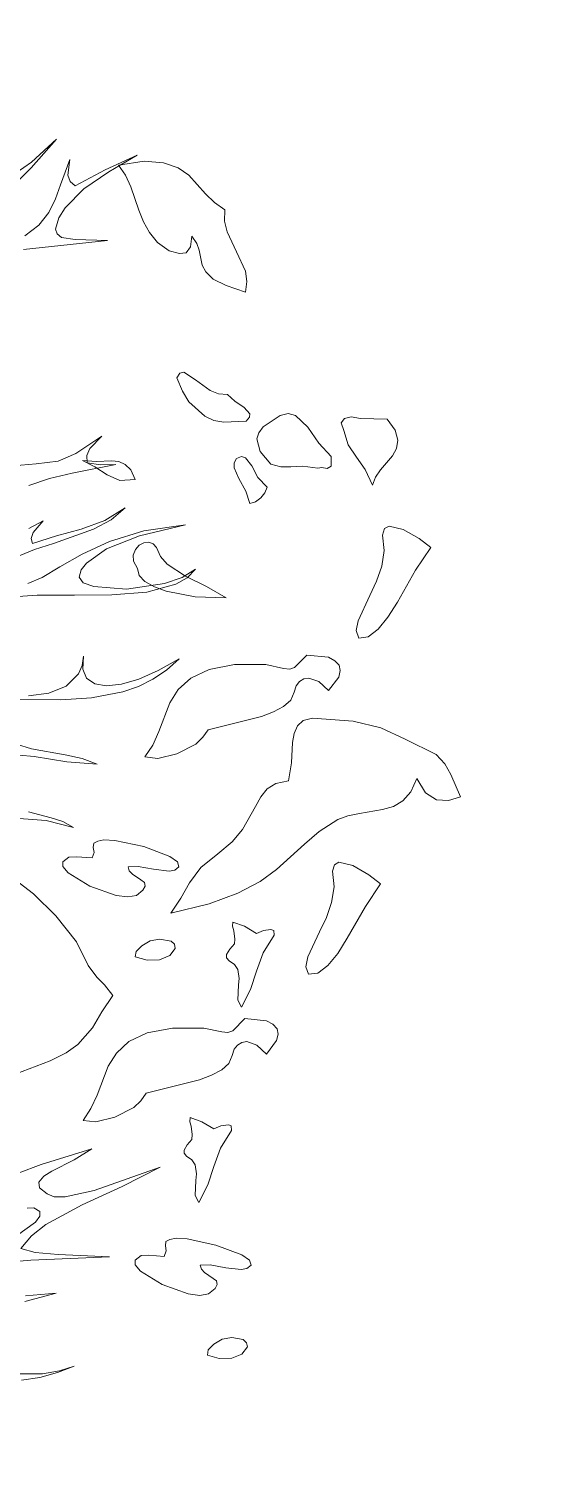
# Model space of a CAD drawing. Header units: inches. Extents: x -340059099 to 1458168, y 1119167 to 1294232938.
# Drawn here: x 468332.8 to 468400.1, y 2616676.6 to 2616869.3 of the extents above; entities that cross this region are included whole.
import ezdxf

# ---------------------------------------------------------------- set-up
doc = ezdxf.new("R2010")
doc.units = ezdxf.units.IN
doc.header["$MEASUREMENT"] = 0
doc.layers.add('Text', color=7, linetype='Continuous')
doc.layers.add('TREE', color=3, linetype='Continuous', lineweight=15)

# ---------------------------------------------------------------- blocks, each defined once
blk = doc.blocks.new('tree2')
at = {"layer": 'TREE'}
for points in [[(5207.9229, 5947.7084), (5207.9396, 5947.714), (5207.958, 5947.7183), (5207.9935, 5947.7254), (5207.9814, 5947.7251), (5207.9704, 5947.7269), (5207.9701, 5947.7328), (5207.9725, 5947.7383), (5207.9821, 5947.7485), (5207.9611, 5947.7343), (5207.9467, 5947.7282), (5207.9288, 5947.726), (5207.9039, 5947.7238)], [(5207.9186, 5947.9003), (5207.9867, 5947.9077), (5207.9605, 5947.9083), (5207.9494, 5947.9101), (5207.946, 5947.9129), (5207.9445, 5947.9169), (5207.9473, 5947.9259), (5207.9525, 5947.9342), (5207.9676, 5947.9496), (5207.9879, 5947.9634), (5208.011, 5947.977), (5207.9848, 5947.965), (5207.9605, 5947.952), (5207.9565, 5947.9557), (5207.9547, 5947.9606), (5207.9562, 5947.9736), (5207.9485, 5947.953), (5207.9445, 5947.9416), (5207.939, 5947.9305), (5207.931, 5947.92), (5207.9196, 5947.9114)], [(5207.9011, 5947.9431), (5207.9248, 5947.9668), (5207.9454, 5947.9899), (5207.9251, 5947.9714), (5207.9125, 5947.9625)], [(5208.0988, 5947.8657), (5208.0831, 5947.871), (5208.0726, 5947.8762), (5208.0668, 5947.882), (5208.0637, 5947.8876), (5208.0613, 5947.8996), (5208.0594, 5947.9051), (5208.0554, 5947.911), (5208.0542, 5947.9024), (5208.0508, 5947.8977), (5208.0452, 5947.8971), (5208.0369, 5947.8993), (5208.0274, 5947.9061), (5208.0209, 5947.9141), (5208.016, 5947.9227), (5208.0123, 5947.9322), (5208.0058, 5947.9513), (5208.0015, 5947.9606), (5207.9957, 5947.9689), (5208.0166, 5947.972), (5208.0323, 5947.9707), (5208.0443, 5947.9667), (5208.0529, 5947.9606), (5208.0665, 5947.9455), (5208.0736, 5947.9384), (5208.0822, 5947.9325), (5208.0819, 5947.9233), (5208.084, 5947.9147), (5208.0917, 5947.8984), (5208.0988, 5947.8827), (5208.1001, 5947.8743), (5208.0988, 5947.8657)], [(5208.0994, 5947.7607), (5208.0813, 5947.7598), (5208.0733, 5947.7613), (5208.0659, 5947.7647), (5208.0529, 5947.7764), (5208.0477, 5947.785), (5208.0431, 5947.7958), (5208.0455, 5947.7998), (5208.0489, 5947.8004), (5208.0582, 5947.7943), (5208.0702, 5947.7857), (5208.077, 5947.7829), (5208.0844, 5947.7823), (5208.0902, 5947.777), (5208.0979, 5947.7718), (5208.1025, 5947.7666), (5208.1022, 5947.7638), (5208.0994, 5947.7607)], [(5208.1576, 5947.7225), (5208.1456, 5947.7241), (5208.1358, 5947.7235), (5208.1275, 5947.7235), (5208.1195, 5947.7256), (5208.1108, 5947.7361), (5208.1081, 5947.7462), (5208.1096, 5947.7512), (5208.1133, 5947.7561), (5208.1272, 5947.7653), (5208.1336, 5947.7669), (5208.1395, 5947.7653), (5208.1496, 5947.7558), (5208.1586, 5947.7429), (5208.1684, 5947.7318), (5208.1684, 5947.7241), (5208.1653, 5947.7222), (5208.161, 5947.7231), (5208.1576, 5947.7225)], [(5208.1789, 5947.753), (5208.1767, 5947.7592), (5208.1792, 5947.7629), (5208.1847, 5947.7641), (5208.1924, 5947.7629), (5208.214, 5947.7623), (5208.2205, 5947.7533), (5208.2226, 5947.7453), (5208.2217, 5947.7385), (5208.2183, 5947.7324), (5208.2087, 5947.721), (5208.2044, 5947.7151), (5208.202, 5947.7087), (5208.1961, 5947.7213), (5208.189, 5947.7315), (5208.1823, 5947.7413), (5208.1789, 5947.753)], [(5208.0917, 5947.7302), (5208.0957, 5947.7318), (5208.0988, 5947.7308), (5208.1041, 5947.7244), (5208.109, 5947.7148), (5208.1164, 5947.7071), (5208.1145, 5947.7025), (5208.1114, 5947.6982), (5208.1071, 5947.6951), (5208.1025, 5947.6936), (5208.0991, 5947.7038), (5208.0936, 5947.7139), (5208.0896, 5947.7228), (5208.0896, 5947.7268), (5208.0917, 5947.7302)], [(5207.9664, 5947.7287), (5207.9778, 5947.7278), (5207.9901, 5947.7284), (5207.996, 5947.7278), (5208.0012, 5947.7253), (5208.0058, 5947.721), (5208.0092, 5947.7133), (5207.9969, 5947.7124), (5207.9864, 5947.717), (5207.9766, 5947.7235), (5207.9664, 5947.7287)], [(5207.9168, 5946.9808), (5207.9319, 5946.9829), (5207.9463, 5946.987), (5207.9596, 5946.9922), (5207.9479, 5946.9882), (5207.934, 5946.986), (5207.9042, 5946.986)], [(5207.9196, 5947.0448), (5207.9451, 5947.0516), (5207.9202, 5947.0492)], [(5207.8965, 5947.0759), (5207.9245, 5947.0784), (5207.9885, 5947.0809), (5207.9467, 5947.083), (5207.9279, 5947.0846), (5207.9165, 5947.0877), (5207.9251, 5947.0981), (5207.9368, 5947.1074), (5207.9661, 5947.1234), (5207.9987, 5947.1382), (5208.0295, 5947.1539), (5207.9759, 5947.1351), (5207.9525, 5947.1298), (5207.9436, 5947.1298), (5207.9377, 5947.1323), (5207.9316, 5947.1372), (5207.931, 5947.1418), (5207.935, 5947.1465), (5207.9417, 5947.1508), (5207.9596, 5947.16), (5207.9741, 5947.1689), (5207.9328, 5947.156), (5207.9143, 5947.1492)], [(5207.9112, 5947.4378), (5207.9371, 5947.4359), (5207.9593, 5947.4301), (5207.9504, 5947.435), (5207.9411, 5947.4381), (5207.9226, 5947.443)], [(5207.9149, 5947.4889), (5207.9273, 5947.488), (5207.9537, 5947.4837), (5207.9784, 5947.4818), (5207.9661, 5947.4864), (5207.9525, 5947.4892), (5207.9251, 5947.4941), (5207.9128, 5947.4981)], [(5207.9069, 5947.5342), (5207.9488, 5947.5339), (5207.9738, 5947.5357), (5207.9993, 5947.5406), (5208.0119, 5947.5449), (5208.0236, 5947.5508), (5208.0347, 5947.5582), (5208.0449, 5947.5674), (5208.0279, 5947.5579), (5208.0122, 5947.5508), (5207.9981, 5947.5468), (5207.9861, 5947.5455), (5207.9765, 5947.5471), (5207.9698, 5947.5517), (5207.9667, 5947.5591), (5207.9673, 5947.5696), (5207.9661, 5947.5619), (5207.9633, 5947.5551), (5207.9531, 5947.5452), (5207.939, 5947.5394), (5207.9226, 5947.5372)], [(5207.9026, 5947.6173), (5207.9297, 5947.6191), (5207.9599, 5947.6191), (5207.9904, 5947.6195), (5208.0187, 5947.6216), (5208.0424, 5947.6281), (5208.0514, 5947.6333), (5208.0584, 5947.6404), (5208.0474, 5947.6336), (5208.0332, 5947.6287), (5208.0021, 5947.6241), (5207.9756, 5947.6262), (5207.967, 5947.6293), (5207.9639, 5947.6339), (5207.9654, 5947.6398), (5207.9698, 5947.6453), (5207.9861, 5947.6567), (5208.0129, 5947.6675), (5208.0501, 5947.6764), (5208.0162, 5947.6715), (5207.9885, 5947.6629), (5207.9661, 5947.6524), (5207.9482, 5947.6422), (5207.9337, 5947.6336), (5207.922, 5947.6287)], [(5207.9149, 5947.6512), (5207.9276, 5947.6564), (5207.943, 5947.6613), (5207.9753, 5947.6727), (5207.9898, 5947.6804), (5208.0012, 5947.6903), (5207.9845, 5947.6798), (5207.9654, 5947.6727), (5207.9454, 5947.6675), (5207.926, 5947.6613), (5207.9248, 5947.6653), (5207.9263, 5947.67), (5207.9346, 5947.6795), (5207.9229, 5947.6733)], [(5208.1909, 5947.5843), (5208.1986, 5947.5852), (5208.2066, 5947.5914), (5208.2146, 5947.6012), (5208.2223, 5947.6135), (5208.2371, 5947.6394), (5208.2494, 5947.6579), (5208.2399, 5947.6653), (5208.2269, 5947.6726), (5208.2155, 5947.6754), (5208.2118, 5947.6733), (5208.2103, 5947.668), (5208.2115, 5947.6554), (5208.2097, 5947.6428), (5208.2054, 5947.6305), (5208.1998, 5947.6188), (5208.1903, 5947.5984), (5208.1887, 5947.5904), (5208.1909, 5947.5843)], [(5208.0831, 5947.6169), (5208.0671, 5947.6261), (5208.0502, 5947.6345), (5208.0354, 5947.6443), (5208.0298, 5947.6505), (5208.0265, 5947.6579), (5208.024, 5947.6609), (5208.0203, 5947.6622), (5208.0163, 5947.6616), (5208.0126, 5947.6597), (5208.0095, 5947.6563), (5208.0077, 5947.6517), (5208.008, 5947.6468), (5208.0111, 5947.6409), (5208.0126, 5947.6351), (5208.0172, 5947.6302), (5208.0249, 5947.6258), (5208.0345, 5947.6224), (5208.0579, 5947.6178), (5208.0831, 5947.6169)], [(5208.0172, 5947.4876), (5208.0277, 5947.4863), (5208.0431, 5947.49), (5208.0585, 5947.498), (5208.0643, 5947.5036), (5208.0686, 5947.5097), (5208.1118, 5947.5205), (5208.1216, 5947.5242), (5208.1299, 5947.5285), (5208.1358, 5947.5338), (5208.1385, 5947.5402), (5208.1401, 5947.5455), (5208.1429, 5947.5489), (5208.1462, 5947.551), (5208.1503, 5947.5516), (5208.1586, 5947.5489), (5208.1663, 5947.5415), (5208.1746, 5947.5525), (5208.1758, 5947.5578), (5208.1749, 5947.5621), (5208.1715, 5947.5658), (5208.1663, 5947.5686), (5208.1487, 5947.5704), (5208.1388, 5947.5603), (5208.1348, 5947.559), (5208.1299, 5947.5596), (5208.1154, 5947.5627), (5208.0899, 5947.5627), (5208.0693, 5947.5587), (5208.0545, 5947.5516), (5208.0443, 5947.5424), (5208.0375, 5947.5316), (5208.0286, 5947.5082), (5208.0237, 5947.4971), (5208.0172, 5947.4876)], [(5208.0383, 5947.3604), (5208.0463, 5947.3727), (5208.0534, 5947.3853), (5208.0626, 5947.3976), (5208.0765, 5947.4087), (5208.0882, 5947.4186), (5208.0965, 5947.4287), (5208.107, 5947.4472), (5208.1113, 5947.4552), (5208.1165, 5947.4617), (5208.1236, 5947.466), (5208.1338, 5947.4682), (5208.1362, 5947.4829), (5208.1372, 5947.4993), (5208.1384, 5947.5067), (5208.1412, 5947.5128), (5208.1458, 5947.5171), (5208.1532, 5947.519), (5208.1864, 5947.5168), (5208.2089, 5947.5113), (5208.2286, 5947.502), (5208.2539, 5947.4897), (5208.2609, 5947.482), (5208.2656, 5947.4734), (5208.2736, 5947.4552), (5208.2637, 5947.4521), (5208.2542, 5947.4528), (5208.2452, 5947.4583), (5208.2382, 5947.47), (5208.2332, 5947.4592), (5208.2268, 5947.4518), (5208.2191, 5947.4472), (5208.2101, 5947.4448), (5208.1914, 5947.4417), (5208.1821, 5947.4398), (5208.1738, 5947.4368), (5208.1587, 5947.4269), (5208.1467, 5947.4167), (5208.1242, 5947.3961), (5208.1107, 5947.3863), (5208.0928, 5947.3767), (5208.0694, 5947.3681), (5208.0383, 5947.3604)], [(5208.0036, 5947.3983), (5208.0116, 5947.3986), (5208.0242, 5947.3962), (5208.0368, 5947.3946), (5208.0415, 5947.3956), (5208.0448, 5947.3983), (5208.0436, 5947.4023), (5208.0374, 5947.4067), (5208.0162, 5947.4147), (5207.9928, 5947.4196), (5207.9839, 5947.4202), (5207.9789, 5947.419), (5207.9756, 5947.4174), (5207.9752, 5947.414), (5207.9759, 5947.41), (5207.9743, 5947.4054), (5207.9617, 5947.4063), (5207.9555, 5947.406), (5207.9506, 5947.4023), (5207.9506, 5947.3986), (5207.9549, 5947.3934), (5207.9725, 5947.3826), (5207.9937, 5947.3749), (5208.0033, 5947.3737), (5208.0103, 5947.3749), (5208.0156, 5947.3792), (5208.0174, 5947.3826), (5208.0168, 5947.3854), (5208.014, 5947.3876), (5208.007, 5947.3922), (5208.0045, 5947.3949), (5208.0036, 5947.3983)], [(5207.9079, 5947.3907), (5207.9267, 5947.3762), (5207.9449, 5947.3583), (5207.9615, 5947.3371), (5207.9711, 5947.318), (5207.9781, 5947.3085), (5207.9843, 5947.3023), (5207.9911, 5947.2937), (5207.9821, 5947.2804), (5207.9747, 5947.2672), (5207.9627, 5947.2536), (5207.9532, 5947.2469), (5207.9403, 5947.2404), (5207.9061, 5947.2275)], [(5208.1501, 5947.3108), (5208.1578, 5947.3118), (5208.1658, 5947.3179), (5208.1738, 5947.3278), (5208.1815, 5947.3401), (5208.1963, 5947.366), (5208.2086, 5947.3844), (5208.1991, 5947.3918), (5208.1862, 5947.3992), (5208.1748, 5947.402), (5208.1711, 5947.3998), (5208.1695, 5947.3946), (5208.1708, 5947.382), (5208.1689, 5947.3693), (5208.1646, 5947.357), (5208.1591, 5947.3453), (5208.1495, 5947.325), (5208.148, 5947.317), (5208.1501, 5947.3108)], [(5208.0903, 5947.3395), (5208.0894, 5947.3461), (5208.0883, 5947.3499), (5208.0885, 5947.3533), (5208.098, 5947.3499), (5208.1078, 5947.3441), (5208.1135, 5947.3464), (5208.1196, 5947.3473), (5208.1219, 5947.3464), (5208.1222, 5947.3427), (5208.1132, 5947.3283), (5208.1078, 5947.3134), (5208.1029, 5947.2984), (5208.0957, 5947.284), (5208.0926, 5947.2898), (5208.0931, 5947.3022), (5208.0937, 5947.3073), (5208.0926, 5947.3148), (5208.09, 5947.3188), (5208.0857, 5947.3217), (5208.0836, 5947.3243), (5208.0836, 5947.3269), (5208.0862, 5947.3312), (5208.09, 5947.3355), (5208.0903, 5947.3395)], [(5208.0094, 5947.325), (5208.019, 5947.3223), (5208.0291, 5947.3226), (5208.0374, 5947.326), (5208.0418, 5947.3318), (5208.0411, 5947.3352), (5208.0384, 5947.3377), (5208.0291, 5947.3395), (5208.0214, 5947.338), (5208.0147, 5947.334), (5208.01, 5947.3294), (5208.0094, 5947.325)], [(5207.9669, 5947.192), (5207.9773, 5947.1908), (5207.9927, 5947.1945), (5208.0081, 5947.2025), (5208.014, 5947.208), (5208.0183, 5947.2142), (5208.0614, 5947.225), (5208.0713, 5947.2287), (5208.0796, 5947.233), (5208.0854, 5947.2382), (5208.0882, 5947.2447), (5208.0897, 5947.2499), (5208.0925, 5947.2533), (5208.0959, 5947.2554), (5208.0999, 5947.2561), (5208.1082, 5947.2533), (5208.1159, 5947.2459), (5208.1242, 5947.257), (5208.1255, 5947.2622), (5208.1245, 5947.2665), (5208.1212, 5947.2702), (5208.1159, 5947.273), (5208.0984, 5947.2748), (5208.0885, 5947.2647), (5208.0845, 5947.2634), (5208.0796, 5947.2641), (5208.0651, 5947.2671), (5208.0395, 5947.2671), (5208.0189, 5947.2631), (5208.0041, 5947.2561), (5207.994, 5947.2468), (5207.9872, 5947.236), (5207.9783, 5947.2126), (5207.9733, 5947.2016), (5207.9669, 5947.192)], [(5208.0557, 5947.1806), (5208.0548, 5947.1872), (5208.0537, 5947.1909), (5208.0539, 5947.1944), (5208.0634, 5947.1909), (5208.0732, 5947.1852), (5208.0789, 5947.1875), (5208.085, 5947.1883), (5208.0873, 5947.1875), (5208.0876, 5947.1837), (5208.0787, 5947.1694), (5208.0732, 5947.1544), (5208.0683, 5947.1395), (5208.0611, 5947.1251), (5208.058, 5947.1308), (5208.0585, 5947.1432), (5208.0591, 5947.1484), (5208.058, 5947.1559), (5208.0554, 5947.1599), (5208.0511, 5947.1628), (5208.0491, 5947.1653), (5208.0491, 5947.1679), (5208.0516, 5947.1722), (5208.0554, 5947.1765), (5208.0557, 5947.1806)], [(5207.9214, 5947.1206), (5207.927, 5947.1209), (5207.9319, 5947.1178), (5207.9319, 5947.1141), (5207.9282, 5947.1092), (5207.9128, 5947.0981)], [(5208.0622, 5947.0743), (5208.0702, 5947.0746), (5208.0828, 5947.0722), (5208.0954, 5947.0706), (5208.1001, 5947.0716), (5208.1034, 5947.0743), (5208.1022, 5947.0783), (5208.096, 5947.0826), (5208.0748, 5947.0906), (5208.0514, 5947.0956), (5208.0425, 5947.0962), (5208.0375, 5947.095), (5208.0342, 5947.0934), (5208.0339, 5947.09), (5208.0345, 5947.086), (5208.0329, 5947.0814), (5208.0203, 5947.0823), (5208.0141, 5947.082), (5208.0092, 5947.0783), (5208.0092, 5947.0746), (5208.0135, 5947.0694), (5208.0311, 5947.0586), (5208.0523, 5947.0509), (5208.0619, 5947.0497), (5208.0689, 5947.0509), (5208.0742, 5947.0552), (5208.076, 5947.0586), (5208.0754, 5947.0614), (5208.0726, 5947.0635), (5208.0656, 5947.0682), (5208.0631, 5947.0709), (5208.0622, 5947.0743)], [(5208.068, 5947.001), (5208.0776, 5946.9983), (5208.0877, 5946.9986), (5208.096, 5947.002), (5208.1004, 5947.0078), (5208.0997, 5947.0112), (5208.097, 5947.0137), (5208.0877, 5947.0155), (5208.08, 5947.014), (5208.0733, 5947.01), (5208.0686, 5947.0054), (5208.068, 5947.001)]]:
    blk.add_lwpolyline(points, dxfattribs=at)

msp = doc.modelspace()

# ---------------------------------------------------------------- linework, layer by layer
at = {"layer": 'Text', "color": 1}
msp.add_circle((469844, 2616428.5), 81808.03, dxfattribs=at)

# ---------------------------------------------------------------- block references
at = {"layer": 'TREE', "color": 3, "xscale": 164.188119242317, "yscale": 164.1881192402798, "zscale": 164.1881192413053}
msp.add_blockref('tree2', (-386746.31, 1640265.29), dxfattribs=at)

doc.saveas('drawing.dxf')
